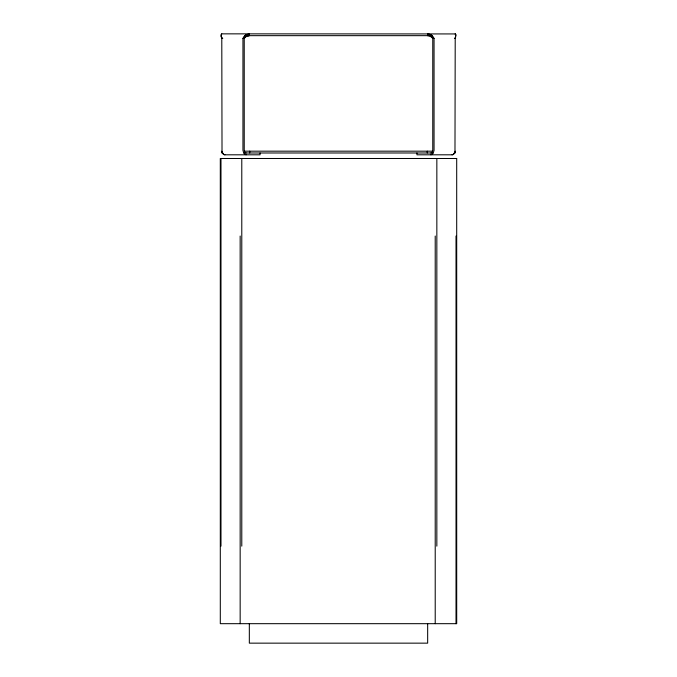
<?xml version="1.0" encoding="UTF-8"?>
<svg xmlns="http://www.w3.org/2000/svg" width="677" height="677" viewBox="0 0 677 677"><rect width="100%" height="100%" fill="white"/><g stroke="black" fill="none" stroke-linecap="round" stroke-linejoin="round"><path stroke-width="1.02" d="M260.053 152.985L260.053 154.805L224.95 154.805L223.732 154.466L222.022 152.037L221.785 38.327L221.117 35.162L221.785 33.85L455.443 33.935L455.883 35.162L455.215 38.327L454.978 152.037L453.268 154.466L452.05 154.805L416.947 154.805L416.947 152.985M222.75 38.327L221.785 38.327L221.523 36.786M455.782 34.603L455.545 37.455L454.902 38.327M246.115 154.805L243.872 153.493L242.95 150.328L242.95 38.327L245.455 35.162L249.28 33.85L248.264 33.935M246.326 34.603L243.398 37.455M221.354 34.188L221.785 33.85M246.115 152.985L244.778 152.207L244.228 150.328L244.228 38.327L246.36 36.44L249.28 35.661L249.28 34.299M249.28 35.661L247.647 35.458L246.14 36.126L243.915 38.327M429.353 35.458L427.72 35.661L429.353 35.458L432.764 38.327L432.764 150.328L432.222 152.207L430.885 152.985M430.885 154.805L433.128 153.493L434.05 150.328L434.05 38.327L430.674 34.603L427.72 33.85L427.72 34.755M244.693 35.661L432.307 35.661M242.95 38.327L244.228 38.327M432.764 38.327L434.05 38.327M454.58 38.327L455.215 38.327M244.566 151.174L432.434 151.174M244.346 152.985L432.434 152.985M427.72 33.85L428.736 33.935M428.49 35.712L430.86 36.126L433.085 38.327M247.647 35.458L248.51 35.712M433.593 37.455L430.674 34.603M431.545 35.162L432.324 35.839M455.646 34.188L455.215 33.85L455.215 34.299M221.201 34.603L221.227 36.609L222.09 38.327M221.227 36.609L221.438 37.455M456.019 236.028L456.019 623.678M455.223 151.174L455.223 152.985M436.843 158.494L436.843 546.144M435.218 236.028L435.218 623.678M427.661 623.678L427.661 643.15L249.331 643.15L249.331 623.678M427.263 151.174L427.263 152.985M249.745 151.174L249.745 152.985M241.782 158.494L241.782 546.144M240.157 236.028L240.157 623.678M221.785 151.174L221.785 152.985M220.981 158.494L220.981 546.144M454.986 152.037A4.477 3.165 -90 0 1 452.05 154.805M224.95 154.805A4.477 3.165 -90 0 1 222.014 152.037M456.696 158.494L220.304 158.494L220.304 623.678L456.696 623.678L456.696 158.494"/></g></svg>
